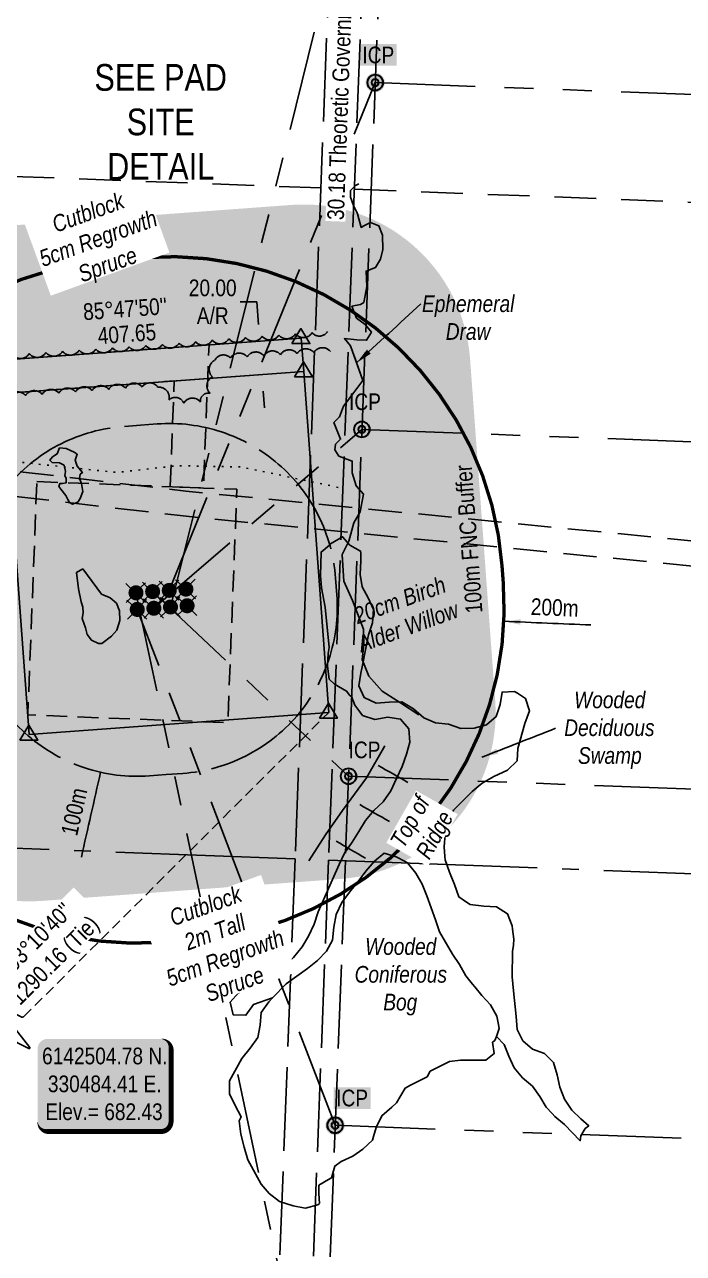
# Model space of a CAD drawing. Extents: x 329857 to 337194, y 6142471 to 6144607.
# Drawn here: x 330596 to 330991, y 6143437 to 6144173 of the extents above; entities that cross this region are included whole.
import ezdxf
from ezdxf.enums import TextEntityAlignment as Align

# ---------------------------------------------------------------- set-up
doc = ezdxf.new("R2010")
doc.units = 0
doc.header["$LTSCALE"] = 5
doc.header["$PDSIZE"] = 0.5
for name, pattern in [('0', [1, 1, 0]), ('foc-ACCESSROAD', [3.75, 2.5, -1.25]), ('foc-BUFFER', [16.75, 15, -1.75]), ('foc-DRILLPATH', [14.75, 6, -1.75, 1.75, -1.75, 1.75, -1.75]), ('foc-LSD', [8, 5, -3]), ('foc-MONUMENT-BDYS', [6, 4, -2]), ('foc-QUARTERLINE', [33, 25, -3, 2, -3]), ('foc-TIELINE', [1.875, 1.25, -0.625]), ('foc-TOPO', [1, 0.2, -0.8]), ('foc-TOPO-ephemeral', [6.25, 3.125, -0.625, 0.625, -0.625, 0.625, -0.625]), ('foc-UNSURVEYED', [12.5, 10, -2.5])]:
    doc.linetypes.add(name, pattern=pattern)
doc.layers.get('Defpoints').update_dxf_attribs({"color": 9})
for name, color, linetype in [('AUX-BUFFER', 7, 'foc-BUFFER'), ('C-AR', 13, 'foc-ACCESSROAD'), ('C-WS', 13, 'foc-ACCESSROAD'), ('DETAIL-T', 7, 'Continuous'), ('L-BD', 7, 'Continuous'), ('L-DETAIL-T', 3, 'Continuous'), ('L-MON', 1, 'Continuous'), ('L-MON-PLAN', 7, 'foc-MONUMENT-BDYS'), ('L-QSEC', 8, 'foc-QUARTERLINE'), ('L-ROAD-T', 7, 'Continuous'), ('L-SECTION-LSD', 7, 'foc-LSD'), ('L-TIE', 7, 'foc-TIELINE'), ('L-USEC', 7, 'foc-UNSURVEYED'), ('P-BUFFER-H 30m', 51, 'Continuous'), ('P-BUFFER-T', 40, 'Continuous'), ('P-PDRILLPATH', 12, 'foc-DRILLPATH'), ('P-PROPOSED', 10, 'Continuous'), ('P-PROPOSED-H', 21, 'Continuous'), ('P-TXT', 4, 'Continuous'), ('T-BUSH', 110, '0'), ('T-BUSH-T', 110, 'Continuous'), ('T-CREEK', 48, 'Continuous'), ('T-DRAW', 48, 'foc-TOPO-ephemeral'), ('T-SLOPE', 48, 'Continuous'), ('T-VEGETATION CHANGE', 104, 'foc-TOPO'), ('T-WATER-T', 48, 'Continuous'), ('WETLAND', 143, 'Continuous'), ('WETLAND-T', 146, 'Continuous')]:
    doc.layers.add(name, color=color, linetype=linetype)
doc.layers.add('T-TEXT', color=48, linetype='Continuous', lineweight=18)
doc.styles.add('80', font='ARIALN.TTF', dxfattribs={"height": 10})
doc.styles.add('80CG', font='ARIALN.TTF', dxfattribs={"height": 10})
doc.styles.add('80L', font='ARIALN.TTF', dxfattribs={"height": 10})
doc.styles.add('foc-LtypeFont', font='ARIALN.TTF', dxfattribs={"height": 7.35})
doc.linetypes.add('foc-TOPO-flowdirection-NOLINE', pattern='A,0,[">",foc-LtypeFont,S=0.3,R=0,X=0,Y=-0.945],-20,[">",foc-LtypeFont,S=0.3,R=0,X=0,Y=-0.945],0', length=20)
doc.dimstyles.new('CG2011', dxfattribs={"dimscale": 5, "dimtxt": 9, "dimasz": 2, "dimexe": 0.2, "dimexo": 0.0625, "dimgap": 0.5, "dimtad": 0, "dimtih": 1, "dimtoh": 1, "dimzin": 0, "dimdsep": 46, "dimtxsty": '80CG', "dimcen": 0.1, "dimse1": 1, "dimse2": 1, "dimclrd": 256, "dimclrt": 256, "dimaunit": 1, "dimadec": 4, "dimazin": 0, "dimtfac": 0.06, "dimtofl": 0, "dimtmove": 0, "dimatfit": 1, "dimfxl": 0.2, "dimtolj": 1, "dimtzin": 0, "dimlwd": -1, "dimarcsym": 0})
doc.dimstyles.new('Compass 5 000', dxfattribs={"dimscale": 5, "dimtxt": 9, "dimasz": 2, "dimexe": 0.2, "dimexo": 0.0625, "dimgap": 0.5, "dimtad": 0, "dimtih": 1, "dimtoh": 1, "dimzin": 0, "dimdsep": 46, "dimtxsty": '80CG', "dimcen": 0.1, "dimse1": 1, "dimse2": 1, "dimclrd": 256, "dimclrt": 256, "dimaunit": 1, "dimadec": 4, "dimazin": 0, "dimtfac": 0.06, "dimtofl": 0, "dimtmove": 0, "dimatfit": 1, "dimfxl": 0.2, "dimtolj": 1, "dimtzin": 0, "dimlwd": -1, "dimarcsym": 0})

# ---------------------------------------------------------------- blocks, each defined once
blk = doc.blocks.new('TRIA')
blk.add_hatch(color=255).paths.add_polyline_path([(-0.04, 1.52), (-1.47, -0.87), (1.39, -0.87)])
blk = doc.blocks.new('TRIAA')
blk.add_blockref('TRIA', (0, 0))
blk = doc.blocks.new('TRIB')
at = {"color": 1}
blk.add_lwpolyline([(-1.12, -0.67), (-0.04, 1.13), (1.04, -0.67)], close=True, dxfattribs=at)
blk = doc.blocks.new('TRIBB')
blk.add_blockref('TRIB', (0, 0))
blk = doc.blocks.new('TRICC')
for name in ['TRIAA', 'TRIBB']:
    blk.add_blockref(name, (0, 0))
blk = doc.blocks.new('plspike')
blk.add_blockref('TRICC', (0, 0))
blk = doc.blocks.new('*D370')
at = {"layer": 'Defpoints', "color": 0, "transparency": 16777216}
for p in [(330737.03, 6143983.34), (330739.01, 6143983.48), (330740.48, 6143963.54)]:
    blk.add_point(p, dxfattribs=at)
at = {"layer": 'P-TXT', "transparency": 16777216}
for p, q in [((330735.3, 6144006.86), (330725.3, 6144006.86)), ((330736.3, 6143993.31), (330735.3, 6144006.86)), ((330739.23, 6143953.42), (330739.96, 6143943.45))]:
    blk.add_line(p, q, dxfattribs=at)
for points in [[(330737.96, 6143993.43), (330734.63, 6143993.19), (330737.03, 6143983.34)], [(330740.89, 6143953.54), (330737.57, 6143953.3), (330738.5, 6143963.39)]]:
    blk.add_solid(points, dxfattribs=at)
at = {"layer": 'P-TXT', "transparency": 16777216, "insert": (330708.91, 6144006.86), "char_height": 10, "attachment_point": 5, "style": '80CG'}
blk.add_mtext('\\A1;20.00\\PA/R', dxfattribs=at)
blk = doc.blocks.new('*U400')
h = blk.add_hatch(color=254)
edge = h.paths.add_edge_path()
edge.add_line((-34, -28.5), (34, -28.5))
edge.add_arc((34, -22.5), 6, 270, 360)
edge.add_line((40, -22.5), (40, 21))
edge.add_arc((34, 21), 6, 0, 90)
edge.add_line((34, 27), (-34, 27))
edge.add_arc((-34, 21), 6, 90, 180)
edge.add_line((-40, 21), (-40, -22.5))
edge.add_arc((-34, -22.5), 6, 180, 270)
at = {"color": 1, "flags": 128}
blk.add_lwpolyline([(-34, -28.5, 3, 3, 0), (34, -28.5, 3, 3, 0.414214), (40, -22.5, 3, 3, 0), (40, 21, 3, 0, 0.414214), (34, 27, 0, 0, 0), (-34, 27, 0, 0, 0.414214), (-40, 21, 0, 0, 0), (-40, -22.5, 0, 3, 0.414214)], format="xyseb", close=True, dxfattribs=at)
blk.add_lwpolyline([(-14.66, -6.48, 0, 10, 0), (0, 0, 5, 5, 0)], format="xyseb", dxfattribs=at)
at = {"color": 1, "style": '80'}
blk.add_attdef('ENTER_TEXT_001', (-37.03, -4.99), '', height=10, dxfattribs=at)
blk = doc.blocks.new('linebrk')
blk.add_lwpolyline([(0, 0.00175, -0.346152), (-0.00019, 0.0015), (-0.00314, 0.00055, 0.772575), (-0.00312, 0.00036), (0.00312, -0.00036, -0.772575), (0.00314, -0.00055), (0.00019, -0.0015, 0.346152), (0, -0.00175)], format="xyb")
blk = doc.blocks.new('WC')
at = {"layer": 'L-MON'}
h = blk.add_hatch(color=255, dxfattribs=at)
h.dxf.hatch_style = 1
edge = h.paths.add_edge_path()
edge.add_arc((0, 0), 0.9, 0, 360)
at = {"layer": 'L-MON', "color": 240, "flags": 128}
for points in [[(-0.62, 0.5), (-1.23, 1.12)], [(0.52, 0.61), (1.13, 1.21)], [(-1.18, -1.18), (-0.56, -0.57)], [(1.16, -1.18), (0.56, -0.57)]]:
    blk.add_lwpolyline(points, dxfattribs=at)
at = {"layer": 'L-MON', "color": 240}
for radius in [0.8, 0.373]:
    blk.add_circle((0, 0), radius, dxfattribs=at)
blk = doc.blocks.new('plbh')
at = {"layer": 'L-MON'}
h = blk.add_hatch(color=255, dxfattribs=at)
h.dxf.hatch_style = 1
edge = h.paths.add_edge_path()
edge.add_arc((0, 0), 1.16, 0, 360)
h = blk.add_hatch(color=256, dxfattribs=at)
h.dxf.hatch_style = 1
h.paths.add_polyline_path([(-0.96, 0, 1), (0.96, 0, 1)])
h.paths.add_polyline_path([(0.91, 0, -1), (-0.91, 0, -1)], flags=16)
h.paths.add_polyline_path([(0.45, 0, -1), (-0.45, 0, -1)], flags=0)
h = blk.add_hatch(color=256, dxfattribs=at)
h.dxf.hatch_style = 1
h.paths.add_polyline_path([(-0.45, 0, 1), (0.45, 0, 1)])
h.paths.add_polyline_path([(0.4, 0, -1), (-0.4, 0, -1)], flags=16)
at = {"layer": 'L-MON', "color": 240}
for radius in [0.96, 0.91, 0.45, 0.4]:
    blk.add_circle((0, 0), radius, dxfattribs=at)
blk = doc.blocks.new('ICP_text')
at = {"color": 14, "insert": (-10.78, -0.47), "char_height": 10, "attachment_point": 5, "style": '80L', "bg_fill": 1, "box_fill_scale": 1.15, "bg_fill_color": 255, "bg_fill_transparency": 0}
blk.add_mtext_dynamic_manual_height_columns('ICP', width=19.0702, gutter_width=47.5, heights=[0], dxfattribs=at)

msp = doc.modelspace()

# ---------------------------------------------------------------- hatches: boundary and pattern name
at = {"layer": 'P-BUFFER-H 30m'}
h = msp.add_hatch(color=256, dxfattribs=at)
h.dxf.hatch_style = 1
edge = h.paths.add_edge_path()
edge.add_arc((330583.957, 6143952.031), 99.985, 94.205204, 154.205204, ccw=False)
edge.add_line((330576.625, 6144051.747), (330756.113, 6144064.944))
edge.add_arc((330763.445, 6143965.228), 99.985, 4.205204, 94.205204, ccw=False)
edge.add_line((330863.161, 6143972.56), (330878.191, 6143768.143))
edge.add_arc((330778.475, 6143760.811), 99.985, -85.794796, 4.205204, ccw=False)
edge.add_line((330785.807, 6143661.096), (330606.319, 6143647.898))
edge.add_arc((330598.987, 6143747.614), 99.985, 184.205204, 274.205204, ccw=False)
edge.add_line((330499.271, 6143740.282), (330486.44, 6143914.785))
edge.add_line((330486.44, 6143914.785), (330378.319, 6143906.835))
edge.add_line((330378.319, 6143906.835), (330375.922, 6143904.352))
edge.add_arc((330354.343, 6143925.186), 29.995, 177.811805, 316.005332, ccw=False)
edge.add_line((330324.369, 6143926.332), (330325.901, 6143966.42))
edge.add_arc((330355.875, 6143965.275), 29.995, 46.175062, 177.811805, ccw=False)
edge.add_line((330376.645, 6143986.916), (330493.934, 6143995.54))
at = {"layer": 'P-PROPOSED-H'}
h = msp.add_hatch(color=256, dxfattribs=at)
h.dxf.hatch_style = 1
h.paths.add_polyline_path([(330365.465, 6143956.017), (330761.979, 6143985.172), (330763.445, 6143965.228), (330364.696, 6143935.91), (330354.343, 6143925.186), (330355.875, 6143965.275)])
h = msp.add_hatch(color=256, dxfattribs=at)
h.dxf.hatch_style = 1
h.paths.add_polyline_path([(330583.957, 6143952.031), (330598.987, 6143747.614), (330778.475, 6143760.811), (330763.445, 6143965.228)])

# ---------------------------------------------------------------- linework, layer by layer
at = {"layer": 'AUX-BUFFER', "color": 251, "linetype": 'foc-BUFFER', "const_width": 2, "flags": 128}
msp.add_lwpolyline([(330464.224, 6143807.884), (330463.491, 6143817.855, -0.4142136), (330648.259, 6144031.95), (330658.23, 6144032.683), (330668.202, 6144033.417, -0.4142136), (330882.297, 6143848.649), (330883.03, 6143838.677, -0.4142136), (330698.262, 6143624.582), (330688.291, 6143623.849), (330678.319, 6143623.116, -0.4142136)], format="xyb", close=True, dxfattribs=at)
at = {"layer": 'AUX-BUFFER', "color": 251, "linetype": 'foc-BUFFER', "flags": 128}
msp.add_lwpolyline([(330563.94, 6143815.215), (330563.207, 6143825.187, -0.4142136), (330655.591, 6143932.235), (330665.562, 6143932.968), (330675.534, 6143933.701, -0.4142136), (330782.581, 6143841.317), (330783.314, 6143831.345, -0.4142136), (330690.93, 6143724.298), (330680.959, 6143723.565), (330670.987, 6143722.832, -0.4142136)], format="xyb", close=True, dxfattribs=at)
at = {"layer": 'C-AR', "flags": 128}
msp.add_lwpolyline([(330355.875, 6143965.275), (330355.493, 6143955.284), (330354.725, 6143935.178), (330356.959, 6143935.342), (330685.844, 6143959.524), (330683.404, 6143896.096), (330703.385, 6143895.322), (330706.685, 6143981.106), (330365.465, 6143956.017)], close=True, dxfattribs=at)
at = {"layer": 'C-WS', "flags": 128}
msp.add_lwpolyline([(330603.508, 6143899.195), (330703.405, 6143895.321), (330723.384, 6143894.546), (330717.96, 6143754.691), (330598.084, 6143759.34), (330603.508, 6143899.195)], dxfattribs=at)
at = {"layer": 'L-MON-PLAN', "flags": 128}
msp.add_lwpolyline([(331685.381, 6143780.712), (330691.183, 6143878.556), (330266.056, 6143928.331), (330267.801, 6143943.226), (330692.79, 6143893.467), (331685.956, 6143795.742)], dxfattribs=at)
at = {"layer": 'L-QSEC', "flags": 128}
for points in [[(329991.405, 6143701.961), (330758.261, 6143673.101)], [(330778.364, 6143672.345), (331545.601, 6143643.474)]]:
    msp.add_lwpolyline(points, dxfattribs=at)
at = {"layer": 'L-SECTION-LSD', "flags": 128}
for points in [[(330773.71, 6144075.091), (329972.128, 6144105.264)], [(330793.812, 6144074.326), (331595.38, 6144043.67)]]:
    msp.add_lwpolyline(points, dxfattribs=at)
at = {"layer": 'L-TIE', "flags": 128}
msp.add_lwpolyline([(330595.715, 6143578.636), (330778.463, 6143760.816)], dxfattribs=at)
at = {"layer": 'L-USEC', "flags": 128}
for points in [[(330789.159, 6144477.081), (330758.261, 6143673.101)], [(330809.262, 6144476.324), (330778.363, 6143672.328)], [(330819.308, 6144475.938), (330788.409, 6143671.967)], [(330758.261, 6143673.101), (330727.368, 6142869.16)], [(330778.363, 6143672.329), (330747.471, 6142868.404)], [(330788.409, 6143671.967), (330757.902, 6142878.076)]]:
    msp.add_lwpolyline(points, dxfattribs=at)
at = {"layer": 'P-PDRILLPATH', "ltscale": 2, "flags": 128}
for points in [[(330683.599, 6143824.014), (330814.262, 6144346.063)], [(330682.865, 6143833.985), (330806.275, 6144138.248)], [(330806.275, 6144138.248), (332344.784, 6144080.607)], [(330673.627, 6143823.28), (330798.288, 6143930.433)], [(330798.288, 6143930.433), (332336.874, 6143872.789)], [(330662.922, 6143832.519), (330774.278, 6143305.639)], [(330672.894, 6143833.252), (330790.302, 6143722.618)], [(330782.264, 6143513.454), (330663.655, 6143822.547)], [(330790.302, 6143722.618), (332328.964, 6143664.971)], [(330782.264, 6143513.454), (332320.994, 6143455.57)]]:
    msp.add_lwpolyline(points, dxfattribs=at)
at = {"layer": 'P-PROPOSED', "flags": 128}
for points in [[(330365.465, 6143956.017), (330761.979, 6143985.172), (330763.445, 6143965.228), (330364.696, 6143935.91), (330354.343, 6143925.186), (330355.875, 6143965.275)], [(330583.957, 6143952.031), (330598.987, 6143747.614), (330778.475, 6143760.811), (330763.445, 6143965.228)]]:
    msp.add_lwpolyline(points, close=True, dxfattribs=at)
at = {"layer": 'T-BUSH', "flags": 128}
for points in [[(330360.545, 6143999.968, 0.5205671), (330360.006, 6143989.984, 0.5205671), (330359.466, 6143980, 0.5205671), (330358.927, 6143970.016, 0.5205671), (330360.185, 6143960.638, 0.5205671), (330369.541, 6143959.865, 0.5205671), (330379.516, 6143960.56, 0.5205671), (330389.49, 6143961.254, 0.5205671), (330399.464, 6143961.948, 0.5205671), (330409.439, 6143962.642, 0.5205671), (330419.413, 6143963.337, 0.5205671), (330429.387, 6143964.031, 0.5205671), (330439.362, 6143964.725, 0.5205671), (330449.336, 6143965.419, 0.5205671), (330459.31, 6143966.113, 0.5205671), (330469.285, 6143966.808, 0.5205671), (330479.259, 6143967.502, 0.5205671), (330489.234, 6143968.196, 0.5205671), (330499.208, 6143968.89, 0.5205671), (330509.182, 6143969.585, 0.5205671), (330519.157, 6143970.279, 0.5205671), (330529.131, 6143970.973, 0.5205671), (330539.105, 6143971.667, 0.5205671), (330549.08, 6143972.361, 0.5205671), (330559.054, 6143973.056, 0.5205671), (330569.028, 6143973.75, 0.5205671), (330579.003, 6143974.444, 0.5205671), (330588.977, 6143975.138, 0.5205671), (330598.951, 6143975.833, 0.5205671), (330608.926, 6143976.527, 0.5205671), (330618.9, 6143977.221, 0.5205671), (330628.875, 6143977.915, 0.5205671), (330638.849, 6143978.61, 0.5205671), (330648.823, 6143979.304, 0.5205671), (330658.798, 6143979.998, 0.5205671), (330668.772, 6143980.692, 0.5205671), (330678.746, 6143981.386, 0.5205671), (330688.721, 6143982.081, 0.5205671), (330698.678, 6143982.984, 0.5205671), (330708.635, 6143983.893, 0.5205671), (330718.592, 6143984.802, 0.5205671), (330728.564, 6143985.536, 0.5205671), (330738.536, 6143986.255, 0.5205671), (330748.509, 6143986.974, 0.5205671), (330758.482, 6143987.694, 0.5205671), (330768.454, 6143988.413, 0.5205671), (330777.637, 6143989.076, 0.5205671)], [(330779.441, 6143977.126, 0.5205671), (330769.463, 6143976.48, 0.5205671), (330759.486, 6143975.834, 0.5205671), (330749.508, 6143975.188, 0.5205671), (330739.53, 6143974.542, 0.5205671), (330729.553, 6143973.896, 0.5205671), (330719.577, 6143973.223, 0.5205671), (330710.122, 6143971.876, 0.5205671), (330708.754, 6143961.972, 0.5205671), (330707.386, 6143952.067, 0.5205671), (330701.52, 6143946.95, 0.5205671), (330691.549, 6143946.198, 0.5205671), (330682.694, 6143948.172, 0.5205671), (330676.11, 6143955.696, 0.5205671), (330666.542, 6143955.931, 0.5205671), (330656.572, 6143955.183, 0.5205671), (330646.601, 6143954.434, 0.5205671), (330636.631, 6143953.685, 0.5205671), (330626.66, 6143952.936, 0.5205671), (330616.69, 6143952.187, 0.5205671), (330606.72, 6143951.438, 0.5205671), (330596.749, 6143950.689, 0.5205671), (330586.779, 6143949.941, 0.5205671), (330576.808, 6143949.192, 0.5205671), (330566.838, 6143948.443, 0.5205671), (330556.868, 6143947.694, 0.5205671), (330546.897, 6143946.945, 0.5205671), (330536.927, 6143946.196, 0.5205671), (330526.956, 6143945.447, 0.5205671), (330516.986, 6143944.699, 0.5205671), (330507.016, 6143943.95, 0.5205671), (330497.045, 6143943.201, 0.5205671), (330487.075, 6143942.452, 0.5205671), (330477.104, 6143941.703, 0.5205671), (330467.134, 6143940.954, 0.5205671), (330457.163, 6143940.205, 0.5205671), (330447.193, 6143939.457, 0.5205671), (330437.223, 6143938.708, 0.5205671), (330427.252, 6143937.959, 0.5205671), (330417.282, 6143937.21, 0.5205671), (330407.311, 6143936.461, 0.5205671), (330397.341, 6143935.712, 0.5205671), (330387.371, 6143934.963, 0.5205671), (330377.4, 6143934.215, 0.5205671), (330368.996, 6143931.874, 0.5205671), (330368.09, 6143921.917, 0.5205671), (330367.134, 6143911.409, 0.5205671)]]:
    msp.add_lwpolyline(points, format="xyb", dxfattribs=at)
at = {"layer": 'T-SLOPE', "flags": 128}
msp.add_lwpolyline([(330766.597, 6143671.912), (330776.496, 6143687.524), (330786.778, 6143702.102), (330801.092, 6143721.632), (330811.996, 6143740.856)], dxfattribs=at)
at = {"layer": 'T-VEGETATION CHANGE', "flags": 128}
msp.add_lwpolyline([(330364.778, 6143918.618), (330412.553, 6143915.098), (330436.898, 6143914.079), (330470.357, 6143913.549), (330498.707, 6143915.687), (330527.458, 6143918.652), (330527.001, 6143909.866), (330569.481, 6143913.361), (330651.384, 6143904.627), (330687.468, 6143908.707), (330726.042, 6143907.941), (330784.735, 6143895.564)], dxfattribs=at)
at = {"layer": 'WETLAND'}
for points in [[(330616.992, 6143919.438), (330621.088, 6143918.952), (330625.907, 6143916.834), (330627.704, 6143915.547), (330626.506, 6143911.921), (330627.693, 6143908.471), (330630.848, 6143904.613), (330629.458, 6143903.539), (330629.164, 6143901.017), (330630.341, 6143898.112), (330631.124, 6143893.274), (330629.395, 6143889.102), (330628.053, 6143886.896), (330624.789, 6143885.611), (330622.986, 6143886.68), (330622.019, 6143888.438), (330620.845, 6143890.84), (330617.922, 6143894.671), (330616.584, 6143896.16), (330617.29, 6143898.079), (330618.908, 6143898.059), (330621.105, 6143898.495), (330621.102, 6143901.033), (330620.303, 6143902.895), (330620.597, 6143905.243), (330619.965, 6143908.953), (330616.994, 6143910.504), (330612.608, 6143910.647), (330611.206, 6143912.03), (330612.891, 6143914.048), (330615.596, 6143915.792), (330616.992, 6143919.438)], [(330797.718, 6143856.219), (330797.612, 6143851.63), (330797.2, 6143843.492), (330798.498, 6143836.104), (330802.134, 6143829.434), (330805.343, 6143822.576), (330804.72, 6143814.449), (330802.264, 6143807.253), (330800.609, 6143799.386), (330798.447, 6143788.071), (330797.759, 6143784.468), (330796.533, 6143776.791), (330799.731, 6143769.725), (330806.886, 6143766.433), (330814.659, 6143767.084), (330822.193, 6143767.119), (330829.305, 6143762.993), (330835.519, 6143757.657), (330842.476, 6143754.584), (330850.176, 6143753.775), (330857.581, 6143751.307), (330865.531, 6143751.321), (330872.962, 6143753.455), (330878.861, 6143758.386), (330881.11, 6143765.593), (330882.326, 6143773.063), (330889.869, 6143773.307), (330891.475, 6143772.293), (330896.355, 6143769.213), (330898.698, 6143761.772), (330896.01, 6143754.168), (330891.7, 6143739.324), (330891.319, 6143731.812), (330885.597, 6143726.245), (330877.456, 6143722.474), (330870.348, 6143718.442), (330864.449, 6143713.511), (330853.214, 6143702.366), (330851.953, 6143699.512), (330850.142, 6143695.409), (330848.299, 6143687.972), (330847.699, 6143680.262), (330848.026, 6143674.53), (330848.142, 6143672.499), (330850.901, 6143665.037), (330853.88, 6143657.772), (330856.43, 6143650.322), (330861.001, 6143647.223), (330863.104, 6143645.799), (330871.418, 6143644.749), (330878.931, 6143644.367), (330885.626, 6143640.262), (330888.396, 6143633.009), (330888.661, 6143631.001), (330889.454, 6143625.005), (330889.077, 6143621.466), (330888.655, 6143617.515), (330888.31, 6143602.47), (330889.138, 6143594.06), (330890.869, 6143578.699), (330891.312, 6143570.937), (330894.728, 6143564.069), (330900.547, 6143559.171), (330907.734, 6143556.505), (330913.103, 6143551.003), (330915.246, 6143543.781), (330916.963, 6143536.371), (330919.732, 6143529.118), (330921.02, 6143527.25), (330924.213, 6143522.615), (330929.593, 6143517.321), (330934.304, 6143513.161), (330932.158, 6143511.502), (330929.536, 6143507.135), (330929.212, 6143504.178), (330919.794, 6143513.843), (330913.975, 6143518.742), (330912.315, 6143520.509), (330908.815, 6143524.234), (330904.959, 6143530.706), (330900.468, 6143537), (330894.649, 6143541.898), (330889.51, 6143547.807), (330886.313, 6143554.873), (330883.532, 6143561.917), (330878.888, 6143566.676), (330880.67, 6143571.477), (330879.987, 6143574.83), (330879.162, 6143578.875), (330875.318, 6143585.556), (330870.168, 6143591.257), (330866.018, 6143596.325), (330864.672, 6143597.969), (330860.515, 6143603.044), (330856.879, 6143609.714), (330852.595, 6143615.998), (330844.905, 6143629.358), (330842.344, 6143636.602), (330837.212, 6143650.878), (330834.431, 6143657.923), (330830.586, 6143664.603), (330825.667, 6143670.71), (330824.318, 6143671.451), (330818.95, 6143674.399), (330811.731, 6143676.439), (330805.844, 6143671.718), (330800.726, 6143665.701), (330796.016, 6143659.455), (330790.888, 6143653.23), (330786.386, 6143646.974), (330782.886, 6143639.829), (330781.451, 6143632.161), (330780.642, 6143624.462), (330777.162, 6143617.735), (330771.649, 6143612.157), (330765.761, 6143607.435), (330752.952, 6143598.253), (330744.757, 6143589.75), (330733.286, 6143585.863), (330728.773, 6143579.396), (330721.25, 6143579.569), (330719.337, 6143587.198), (330724.433, 6143592.797), (330727.174, 6143594.445), (330731.541, 6143596.83), (330744.693, 6143604.53), (330751.384, 6143608.584), (330757.304, 6143613.931), (330762.442, 6143620.365), (330766.328, 6143626.862), (330769.62, 6143634.017), (330772.089, 6143641.423), (330775.381, 6143648.577), (330781.526, 6143662.492), (330784.609, 6143669.657), (330787.891, 6143676.603), (330792.403, 6143683.068), (330796.498, 6143689.555), (330800.384, 6143696.053), (330805.501, 6143702.069), (330810.993, 6143707.229), (330815.725, 6143713.893), (330819.028, 6143721.256), (330822.528, 6143728.401), (330824.996, 6143735.806), (330827.036, 6143743.025), (330826.395, 6143751.008), (330821.464, 6143756.906), (330813.776, 6143757.924), (330805.97, 6143756.647), (330798.774, 6143759.104), (330797.173, 6143761.175), (330794.062, 6143765.201), (330792.117, 6143770.296), (330791.089, 6143771.089), (330789.148, 6143773.604), (330781.907, 6143777.832), (330778.747, 6143780.831), (330777.712, 6143788.635), (330778.059, 6143796.138), (330778.793, 6143799.826), (330776.343, 6143823.843), (330774.178, 6143835.422), (330773.455, 6143842.992), (330773.903, 6143856.901), (330778.843, 6143861.157), (330779.538, 6143861.964), (330786.711, 6143866.101), (330791.157, 6143861.157), (330797.5, 6143857.5), (330797.718, 6143856.219)], [(330630.971, 6143846.916), (330642.283, 6143831.754), (330647.375, 6143829.443), (330651.162, 6143826.25), (330652.988, 6143821.665), (330653.278, 6143815.924), (330651.46, 6143810.134), (330648.282, 6143806.612), (330642.473, 6143802.14), (330640.356, 6143802.124), (330636.174, 6143804.186), (330633.66, 6143807.547), (330632.678, 6143811.467), (330630.752, 6143817.05), (330631.214, 6143820.49), (330631.013, 6143823.825), (330630.028, 6143827.166), (330628.496, 6143834.898), (330627.363, 6143844.701), (330630.971, 6143846.916)], [(330878.004, 6143564.291), (330876.512, 6143563.227), (330877.524, 6143556.378), (330872.5, 6143552.5), (330857.5, 6143552.5), (330850.84, 6143551.66), (330842.5, 6143547.5), (330839.18, 6143545.82), (330837.5, 6143542.5), (330827.5, 6143537.5), (330824.225, 6143535.775), (330819.011, 6143526.948), (330816.353, 6143524.324), (330810.235, 6143519.196), (330806.942, 6143512.041), (330805.308, 6143506.676), (330804.683, 6143504.624), (330798.813, 6143499.194), (330792.896, 6143494.972), (330785.831, 6143491.773), (330782.128, 6143488.994), (330780.099, 6143481.924), (330778.372, 6143480.918), (330772.5, 6143477.5), (330772.5, 6143472.5), (330772.919, 6143466.677), (330771.955, 6143465.701), (330764.535, 6143463.776), (330763.258, 6143464.02), (330757.076, 6143465.201), (330748.836, 6143467.711), (330742.809, 6143472.619), (330737.847, 6143478.111), (330730.022, 6143492.724), (330727.691, 6143500.373), (330725.787, 6143508.211), (330724.729, 6143516.214), (330726.016, 6143518.495), (330722.263, 6143525.335), (330719.065, 6143532.401), (330719.04, 6143540.143), (330726.416, 6143553.576), (330731.325, 6143559.602), (330736.046, 6143566.057), (330737.261, 6143573.527), (330737.852, 6143581.028), (330742.572, 6143587.483), (330744.757, 6143589.75), (330752.952, 6143598.253), (330765.761, 6143607.435), (330771.649, 6143612.157), (330777.162, 6143617.735), (330780.642, 6143624.462), (330781.451, 6143632.161), (330782.886, 6143639.829), (330786.386, 6143646.974), (330790.888, 6143653.23), (330796.016, 6143659.455), (330800.726, 6143665.701), (330805.844, 6143671.718), (330811.731, 6143676.439), (330818.95, 6143674.399), (330824.318, 6143671.451), (330825.667, 6143670.71), (330830.586, 6143664.603), (330834.431, 6143657.923), (330837.212, 6143650.878), (330842.344, 6143636.602), (330844.905, 6143629.358), (330852.595, 6143615.998), (330856.879, 6143609.714), (330860.515, 6143603.044), (330864.672, 6143597.969), (330866.018, 6143596.325), (330870.168, 6143591.257), (330875.318, 6143585.556), (330879.162, 6143578.875), (330879.987, 6143574.83), (330880.67, 6143571.477), (330878.888, 6143566.676), (330878.004, 6143564.291)]]:
    msp.add_lwpolyline(points, close=True, dxfattribs=at)

# ---------------------------------------------------------------- block references
at = {"xscale": 0.99984883, "yscale": 0.99984883, "zscale": 0.99984883}
for p in [(330810.942, 6143947.39), (330810.673, 6143738.81), (330803.241, 6143530.2)]:
    msp.add_blockref('ICP_text', p, dxfattribs=at)
at = {"layer": 'DETAIL-T'}
ref = msp.add_blockref('*U400', (330643.933, 6143538.226), dxfattribs=dict(at, xscale=0.99984883, yscale=0.99984883, zscale=0.99984883))
ref.add_attrib('ENTER_TEXT_001', '6142504.78 N.', (330606.643, 6143549.997), dxfattribs={"layer": '0', "color": 1, "height": 9.99849, "style": '80'})
ref.add_attrib('ENTER_TEXT_002', '330484.41 E.', (330610.114, 6143533.292), dxfattribs={"layer": '0', "color": 1, "height": 9.99849, "style": '80'})
ref.add_attrib('ENTER_TEXT_003', 'Elev.= 682.43', (330608.559, 6143516.587), dxfattribs={"layer": '0', "color": 1, "height": 9.99849, "style": '80'})
at = {"layer": 'L-MON', "xscale": 4.99924415, "yscale": 4.99924415}
for name, p, zscale in [('plspike', (330761.966, 6143985.162), 0.99984883), ('plspike', (330763.442, 6143965.218), 0.99984883), ('plbh', (330798.288, 6143930.433), 4.99924415), ('WC', (330682.865, 6143833.985), 4.99924415), ('WC', (330692.837, 6143834.718), 4.99924415), ('WC', (330662.922, 6143832.519), 4.99924415), ('WC', (330672.894, 6143833.252), 4.99924415), ('WC', (330663.655, 6143822.547), 4.99924415), ('WC', (330673.627, 6143823.28), 4.99924415), ('WC', (330683.599, 6143824.014), 4.99924415), ('WC', (330693.57, 6143824.747), 4.99924415), ('plspike', (330778.463, 6143760.816), 0.99984883), ('plspike', (330598.98, 6143747.608), 0.99984883), ('plbh', (330790.302, 6143722.618), 4.99924415), ('plbh', (330782.264, 6143513.454), 4.99924415)]:
    msp.add_blockref(name, p, dxfattribs=dict(at, zscale=zscale))
at = {"layer": 'L-TIE', "xscale": 4999.244149999999, "yscale": 4999.244149999999, "zscale": 4999.244149999999, "rotation": 314.9106693555394}
msp.add_blockref('linebrk', (330589.529, 6143572.47), dxfattribs=at)

# ---------------------------------------------------------------- texts
at = {"layer": 'AUX-BUFFER', "char_height": 9.9985, "attachment_point": 1, "style": '80L'}
for s, insert, rotation in [('200m', (330899.785, 6143829.336), 357.549932), ('100m', (330617.826, 6143688.522), 77.300986)]:
    msp.add_mtext_dynamic_manual_height_columns(s, width=6.84587, gutter_width=44.993, heights=[0], dxfattribs=dict(at, insert=insert, rotation=rotation))
at = {"layer": 'L-BD', "style": '80L'}
for s, p in [("85°47'50''", (330656.377, 6144002.669)), ('407.65', (330657.476, 6143987.711))]:
    msp.add_text(s, height=9.9985, rotation=4.204, dxfattribs=at).set_placement(p, align=Align.MIDDLE)
at = {"layer": 'L-DETAIL-T', "insert": (330677.724, 6144114.68), "char_height": 15.99758, "width": 109.45859, "attachment_point": 5, "style": '80CG'}
msp.add_mtext('SEE PAD SITE DETAIL', dxfattribs=at)
at = {"layer": 'P-BUFFER-T', "insert": (330860.633, 6143819.909), "char_height": 9.99849, "attachment_point": 1, "rotation": 94.205204, "style": '80L', "bg_fill": 1, "box_fill_scale": 1.1, "bg_fill_color": 51, "bg_fill_transparency": 0}
msp.add_mtext_dynamic_manual_height_columns('100m FNC Buffer', width=89.37025, gutter_width=49.992, heights=[0], dxfattribs=at)
at = {"layer": 'T-BUSH-T', "insert": (330788.886, 6143821.827), "char_height": 9.99849, "attachment_point": 1, "rotation": 20, "style": '80L', "bg_fill": 1, "box_fill_scale": 1.15, "bg_fill_color": 51, "bg_fill_transparency": 0}
msp.add_mtext_dynamic_manual_height_columns('\\pi3.71247;{\\fArial Narrow|b0|i1|c0|p34;20cm Birch\\P\\pi0.04999;Alder Willow}', width=63.72611, gutter_width=49.992, heights=[0], dxfattribs=at)
at = {"layer": 'T-WATER-T', "insert": (330834.03, 6144010.773), "char_height": 9.99849, "attachment_point": 1, "style": '80L'}
msp.add_mtext_dynamic_manual_height_columns('\\pi0.30916;{\\fArial Narrow|b0|i1|c0|p34;Ephemeral\\P\\pi14.5669;Draw}', width=55.97148, gutter_width=49.992, heights=[0], dxfattribs=at)
at = {"layer": 'WETLAND-T', "char_height": 9.99849, "attachment_point": 1, "style": '80L'}
for s, width, insert in [('\\pi6.24619;{\\fArial Narrow|b0|i1|c0|p34;Wooded \\P\\pi0.30234;Deciduous \\P\\pi8.53097;Swamp}', 54.19822, (330919.292, 6143773.381)), ('\\pi6.88047;{\\fArial Narrow|b0|i1|c0|p34;Wooded \\P\\pi0.56833;Coniferous \\P\\pi17.74513;Bog}', 55.46678, (330793.379, 6143625.595))]:
    msp.add_mtext_dynamic_manual_height_columns(s, width=width, gutter_width=49.992, heights=[0], dxfattribs=dict(at, insert=insert))

# ---------------------------------------------------------------- dimensions: what is measured, and where the dimension line sits
at = {"layer": 'P-TXT'}
dim = msp.add_linear_dim(base=(330737.029, 6143983.337), p1=(330740.476, 6143963.54), p2=(330739.01, 6143983.483), angle=94.205204, text='20.00\\PA/R', dimstyle='Compass 5 000', dxfattribs=at)
dim.commit()
dim.dimension.update_dxf_attribs({"geometry": '*D370', "text_midpoint": (330708.908, 6144006.863), "dimtype": 161})

# ---------------------------------------------------------------- leaders
at = {"layer": 'AUX-BUFFER', "path_type": 1}
for points in [[(330883.386, 6143815.465), (330935.506, 6143813.235)], [(330641.676, 6143725.008), (330630.208, 6143674.116)]]:
    msp.add_leader(points, dimstyle='CG2011', override={"dimasz": 2, "dimgap": 0.5, "dimtad": 0}, dxfattribs=at)
at = {"layer": 'T-TEXT', "path_type": 1}
for points in [[(330825.775, 6143718.906), (330808.154, 6143729.072)], [(330814.772, 6143695.447), (330797.15, 6143705.612)], [(330800.561, 6143673.519), (330782.939, 6143683.685)]]:
    msp.add_leader(points, dimstyle='Compass 5 000', override={"dimgap": 0.5, "dimtad": 0}, dxfattribs=at)
at = {"layer": 'T-WATER-T', "path_type": 1}
msp.add_leader([(330795.118, 6143970.266), (330833.6, 6144005.657)], dimstyle='Compass 5 000', override={"dimgap": 0.5, "dimtad": 0}, dxfattribs=at)
at = {"layer": 'WETLAND-T', "path_type": 1}
msp.add_leader([(330870.173, 6143733.964), (330914.422, 6143751.353)], dimstyle='Compass 5 000', override={"dimgap": 0.5, "dimtad": 0}, dxfattribs=at)

# ---------------------------------------------------------------- next in the draw order: texts
at = {"layer": 'L-BD', "insert": (330598.666, 6143627.763), "char_height": 9.99849, "width": 75.904, "attachment_point": 2, "rotation": 44.910669, "style": '80L', "bg_fill": 3, "box_fill_scale": 1.1, "bg_fill_color": 256, "bg_fill_transparency": 0}
msp.add_mtext("193°10'40'' \\P1290.16 (Tie)", dxfattribs=at)
at = {"layer": 'L-ROAD-T', "insert": (330781.737, 6144171.896), "char_height": 9.99849, "width": 231.36788, "attachment_point": 2, "rotation": 87.898503, "style": '80L', "bg_fill": 3, "box_fill_scale": 1.1, "bg_fill_color": 256, "bg_fill_transparency": 0}
msp.add_mtext('30.18 Theoretic Government Road Allowance', dxfattribs=at)
at = {"layer": 'T-BUSH-T', "char_height": 9.99849, "attachment_point": 1, "rotation": 20, "style": '80L', "bg_fill": 3, "box_fill_scale": 1.1, "bg_fill_color": 256, "bg_fill_transparency": 0}
for s, insert in [('\\pi14.75445;{\\fArial Narrow|b0|i1|c0|p34;\\C48;Cutblock\\P\\pi0.46262;\\C256;5cm Regrowth \\P\\pi19.22513;Spruce}', (330597.646, 6144052.545)), ('\\pi14.75445;{\\fArial Narrow|b0|i1|c0|p34;\\C48;Cutblock\\P\\pi18.14412;\\C256;2m Tall\\C48;\\P\\pi0.46262;\\C256;5cm Regrowth \\P\\pi19.22513;Spruce}', (330668.044, 6143636.983))]:
    msp.add_mtext_dynamic_manual_height_columns(s, width=73.64957, gutter_width=49.992, heights=[0], dxfattribs=dict(at, insert=insert))
at = {"layer": 'T-WATER-T', "insert": (330814.292, 6143683.095), "char_height": 9.99849, "attachment_point": 1, "rotation": 60.358164, "style": '80L', "bg_fill": 3, "box_fill_scale": 1.1, "bg_fill_color": 256, "bg_fill_transparency": 0}
msp.add_mtext_dynamic_manual_height_columns('\\pi0.7593;{\\fArial Narrow|b0|i1|c0|p34;Top of\\P\\pi2.48141;Ridge}', width=34.06484, gutter_width=49.992, heights=[0], dxfattribs=at)

# ---------------------------------------------------------------- next in the draw order: linework, layer by layer
at = {"layer": 'T-CREEK', "linetype": 'foc-TOPO-flowdirection-NOLINE', "flags": 128}
msp.add_lwpolyline([(330796.5, 6144077.5), (330794.5, 6144076.5), (330791.5, 6144073.5), (330791.5, 6144069.5), (330793.231, 6144064.575), (330795.636, 6144059.658), (330797.903, 6144051.5), (330799.5, 6144052.5), (330803.5, 6144054.5), (330808.5, 6144052.5), (330810.726, 6144046.844), (330810.824, 6144038.178), (330809.5, 6144032.5), (330806.5, 6144027.5), (330800.826, 6144025.315), (330801.328, 6144016.044), (330799.5, 6144006.5), (330797.46, 6144005.239), (330792.314, 6144004.22), (330795.161, 6143997.091), (330800.306, 6143993.327), (330804.039, 6143988.609), (330801.102, 6143983.881), (330795.243, 6143984.117), (330787.81, 6143984.808), (330791.5, 6143980.5), (330798.844, 6143959.728), (330793.5, 6143952.5), (330787.203, 6143944.272), (330784.868, 6143938.046), (330781.5, 6143934.5), (330783.5, 6143929.5), (330785.5, 6143924.5), (330782.5, 6143921.5), (330782.124, 6143918.284), (330784.5, 6143914.5), (330792.5, 6143911.5), (330792.5, 6143904.5), (330794.915, 6143896.643), (330799.284, 6143891.715), (330798.5, 6143887.5), (330797.298, 6143880.977), (330793.5, 6143874.5), (330790.5, 6143863.5), (330786.5, 6143855.5), (330787.5, 6143839.5), (330792.751, 6143827.94), (330799.264, 6143810.794), (330799.5, 6143801.5), (330798.5, 6143792.5), (330802.5, 6143782.5), (330810.5, 6143773.5), (330821.5, 6143766.5), (330832.5, 6143759.5)], dxfattribs=at)
at = {"layer": 'T-DRAW'}
msp.add_lwpolyline([(330832.5, 6143759.5), (330821.5, 6143766.5), (330810.5, 6143773.5), (330802.5, 6143782.5), (330798.5, 6143792.5), (330799.5, 6143801.5), (330799.264, 6143810.794), (330792.751, 6143827.94), (330787.5, 6143839.5), (330786.5, 6143855.5), (330790.5, 6143863.5), (330793.5, 6143874.5), (330797.298, 6143880.977), (330798.5, 6143887.5), (330799.284, 6143891.715), (330794.915, 6143896.643), (330792.5, 6143904.5), (330792.5, 6143911.5), (330784.5, 6143914.5), (330782.124, 6143918.284), (330782.5, 6143921.5), (330785.5, 6143924.5), (330783.5, 6143929.5), (330781.5, 6143934.5), (330784.868, 6143938.046), (330787.203, 6143944.272), (330793.5, 6143952.5), (330798.844, 6143959.728), (330791.5, 6143980.5), (330787.81, 6143984.808), (330795.243, 6143984.117), (330801.102, 6143983.881), (330804.039, 6143988.609), (330800.306, 6143993.327), (330795.161, 6143997.091), (330792.314, 6144004.22), (330797.46, 6144005.239), (330799.5, 6144006.5), (330801.328, 6144016.044), (330800.826, 6144025.315), (330806.5, 6144027.5), (330809.5, 6144032.5), (330810.824, 6144038.178), (330810.726, 6144046.844), (330808.5, 6144052.5), (330803.5, 6144054.5), (330799.5, 6144052.5), (330797.903, 6144051.5), (330795.636, 6144059.658), (330793.231, 6144064.575), (330791.5, 6144069.5), (330791.5, 6144073.5), (330794.5, 6144076.5), (330796.5, 6144077.5)], dxfattribs=at)

# ---------------------------------------------------------------- next in the draw order: block references
at = {"xscale": 0.99984883, "yscale": 0.99984883, "zscale": 0.99984883}
msp.add_blockref('ICP_text', (330818.928, 6144155.205), dxfattribs=at)
at = {"layer": 'L-MON', "xscale": 4.99924415, "yscale": 4.99924415, "zscale": 4.99924415}
msp.add_blockref('plbh', (330806.275, 6144138.248), dxfattribs=at)

doc.saveas('drawing.dxf')
